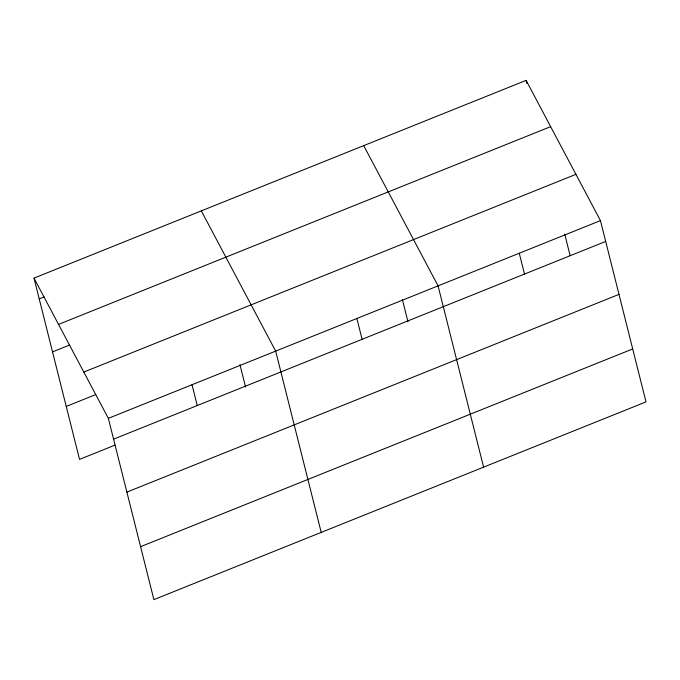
<?xml version="1.0" encoding="UTF-8"?>
<svg xmlns="http://www.w3.org/2000/svg" width="680" height="680" viewBox="0 0 680 680"><rect width="100%" height="100%" fill="white"/><g stroke="black" fill="none" stroke-linecap="round" stroke-linejoin="round"><path stroke-width="1.02" d="M34 278.111L526.116 80.376L600.465 220.618L646 401.888L153.884 599.624L108.349 418.353L34 278.111L79.534 459.383L114.962 445.145M39.227 298.928L44.149 296.947M58.54 324.394L550.656 126.65M52.53 351.875L69.258 345.151M83.819 372.07L575.935 174.335M66.232 406.436L95.761 394.57M108.349 418.353L600.465 220.618M113.577 439.169L605.693 241.434M126.88 492.116L618.995 294.38M140.581 546.678L632.697 348.942M363.715 145.631L438.073 285.872L483.599 467.143M201.322 210.876L275.672 351.126L321.207 532.398M526.116 80.376L526.864 83.343M564.74 234.15L570.112 255.535M519.265 253.24L524.492 274.057M402.348 299.404L407.975 321.81M356.873 318.495L362.1 339.311M239.947 364.659L245.574 387.065M192.015 384.736L197.243 405.552"/></g></svg>
